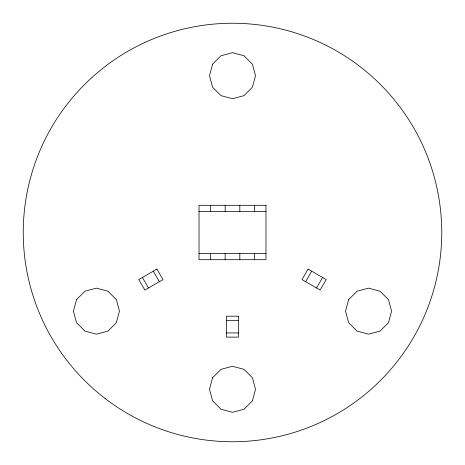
<?xml version="1.0" encoding="UTF-8"?>
<svg xmlns="http://www.w3.org/2000/svg" width="465" height="465" viewBox="0 0 465 465"><rect width="100%" height="100%" fill="white"/><g stroke="black" fill="none" stroke-linecap="round" stroke-linejoin="round"><path stroke-width="0.7" d="M305.639 281.697L311.707 271.188M316.508 287.975L322.576 277.466M199.02 211.575L265.98 211.575M199.02 253.425L265.98 253.425M226.432 320.385L238.568 320.385M226.432 332.94L238.568 332.94M153.293 271.188L159.361 281.697M142.424 277.466L148.492 287.975M254.471 205.298L254.471 211.575M254.471 253.425L254.471 259.703M239.824 205.298L239.824 211.575M239.824 253.425L239.824 259.703M225.176 205.298L225.176 211.575M225.153 253.425L225.153 259.703M210.529 205.298L210.529 211.575M210.529 253.425L210.529 259.703M76.51 299.646L73.429 311.155L76.51 322.663L84.938 331.092L96.447 334.172L107.956 331.092L116.378 322.663L119.464 311.155L116.378 299.646L107.956 291.224L96.447 288.137L84.938 291.224L76.51 299.646M212.569 64.199L209.483 75.708L212.569 87.217L220.991 95.645L232.5 98.725L244.009 95.645L252.431 87.217L255.518 75.708L252.431 64.199L244.009 55.777L232.5 52.69L220.991 55.777L212.569 64.199M212.569 377.783L209.483 389.292L212.569 400.801L220.991 409.223L232.5 412.31L244.009 409.223L252.431 400.801L255.518 389.292L252.431 377.783L244.009 369.355L232.5 366.275L220.991 369.355L212.569 377.783M348.622 299.646L345.536 311.155L348.622 322.663L357.044 331.092L368.553 334.172L380.062 331.092L388.49 322.663L391.571 311.155L388.49 299.646L380.062 291.224L368.553 288.137L357.044 291.224L348.622 299.646M308.08 269.096L302.012 279.605L320.135 290.067L326.203 279.558L308.08 269.096M156.92 269.096L138.797 279.558L144.865 290.067L162.988 279.605L156.92 269.096M265.98 205.298L199.02 205.298L199.02 259.703L265.98 259.703L265.98 205.298M238.568 316.2L226.432 316.2L226.432 337.125L238.568 337.125L238.568 316.2M105.119 398.511A209.25 209.25 0 0 0 439.96 259.813A209.25 209.25 0 0 0 152.421 39.176A209.25 209.25 0 0 0 105.119 398.511"/></g></svg>
